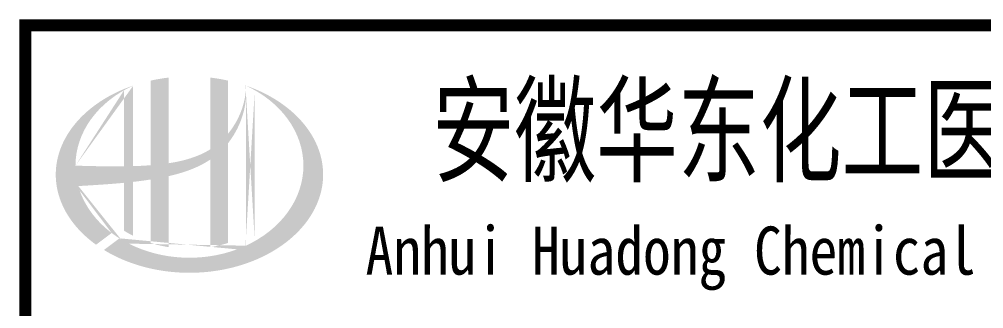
# Model space of a CAD drawing. Extents: x 1234595 to 2088511, y -80443 to 75292.
# Drawn here: x 1593732 to 1599359, y -55251 to -53566 of the extents above; entities that cross this region are included whole.
import ezdxf
from ezdxf.enums import TextEntityAlignment as Align

# ---------------------------------------------------------------- set-up
doc = ezdxf.new("R2010")
doc.units = 0
doc.header["$LTSCALE"] = 1000
doc.header["$MEASUREMENT"] = 0
doc.layers.get('0').update_dxf_attribs({"linetype": 'CONTINUOUS'})
doc.styles.add('ECEC_TQ_S', font='')
doc.styles.get('ECEC_TQ_S').set_extended_font_data('SimSun')

msp = doc.modelspace()

# ---------------------------------------------------------------- hatches: boundary and pattern name
h = msp.add_hatch(color=256)
edge = h.paths.add_edge_path()
edge.add_spline(control_points=[(1594603.1, -54479), (1594609.2, -54477.6), (1594615.3, -54476.2), (1594664.4, -54464.3), (1594707, -54451.3), (1594782, -54420.2), (1594814.9, -54403.2), (1594845.8, -54382.6)], knot_values=[61.629012, 61.629012, 61.629012, 61.629012, 63.330431, 63.330431, 75.353634, 75.353634, 85.398649, 85.398649, 85.398649, 85.398649], degree=3, periodic=0)
edge.add_line((1594845.8, -54382.6), (1594845.8, -54892.8))
edge.add_spline(control_points=[(1594845.8, -54892.8), (1594862.9, -54890.1), (1594879.9, -54886.8), (1594914.7, -54878.7), (1594932.4, -54873.9), (1594949.8, -54868.4)], knot_values=[4.908456, 4.908456, 4.908456, 4.908456, 4.992821, 4.992821, 5.083034, 5.083034, 5.083034, 5.083034], degree=3, periodic=0)
edge.add_line((1594949.8, -54868.4), (1594949.8, -54287))
edge.add_spline(control_points=[(1594949.8, -54287), (1594958.4, -54276), (1594966.6, -54264.7), (1594992.7, -54225), (1595008.4, -54195.1), (1595037.6, -54122.3), (1595048.8, -54078.5), (1595053.5, -54033.2), (1595053.6, -54031.9), (1595053.8, -54030.6)], knot_values=[97.991744, 97.991744, 97.991744, 97.991744, 101.64219, 101.64219, 110.337975, 110.337975, 121.934322, 121.934322, 122.270691, 122.270691, 122.270691, 122.270691], degree=3, periodic=0)
edge.add_line((1595053.8, -54030.6), (1595053.8, -53960.2))
edge.add_spline(control_points=[(1595053.8, -53960.2), (1595053.7, -53967.9), (1595053.3, -53975.5), (1595052.8, -53983.2)], knot_values=[126.194075, 126.194075, 126.194075, 126.194075, 128.396762, 128.396762, 128.396762, 128.396762], degree=3, periodic=0)
edge.add_spline(control_points=[(1595052.8, -53983.2), (1595052.3, -53989.4), (1595051.7, -53995.6), (1595050.9, -54001.8)], knot_values=[124.417049, 124.417049, 124.417049, 124.417049, 126.194075, 126.194075, 126.194075, 126.194075], degree=3, periodic=0)
edge.add_spline(control_points=[(1595050.9, -54001.8), (1595049.8, -54011), (1595048.3, -54020.1), (1595046.5, -54029.2)], knot_values=[121.80529, 121.80529, 121.80529, 121.80529, 124.417049, 124.417049, 124.417049, 124.417049], degree=3, periodic=0)
edge.add_spline(control_points=[(1595046.5, -54029.2), (1595044.1, -54041.3), (1595041.2, -54053.5), (1595037.7, -54065.5)], knot_values=[118.31574, 118.31574, 118.31574, 118.31574, 121.80529, 121.80529, 121.80529, 121.80529], degree=3, periodic=0)
edge.add_spline(control_points=[(1595037.7, -54065.5), (1595034.2, -54077.6), (1595030.1, -54089.6), (1595025.6, -54101.5)], knot_values=[114.795988, 114.795988, 114.795988, 114.795988, 118.31574, 118.31574, 118.31574, 118.31574], degree=3, periodic=0)
edge.add_spline(control_points=[(1595025.6, -54101.5), (1595021.1, -54113.2), (1595016.1, -54124.7), (1595010.7, -54136)], knot_values=[111.329641, 111.329641, 111.329641, 111.329641, 114.795988, 114.795988, 114.795988, 114.795988], degree=3, periodic=0)
edge.add_spline(control_points=[(1595010.7, -54136), (1595005.2, -54147.6), (1594999.2, -54158.9), (1594992.7, -54170)], knot_values=[107.79529, 107.79529, 107.79529, 107.79529, 111.329641, 111.329641, 111.329641, 111.329641], degree=3, periodic=0)
edge.add_spline(control_points=[(1594992.7, -54170), (1594986.4, -54180.8), (1594979.7, -54191.4), (1594972.5, -54201.7)], knot_values=[104.343579, 104.343579, 104.343579, 104.343579, 107.79529, 107.79529, 107.79529, 107.79529], degree=3, periodic=0)
edge.add_spline(control_points=[(1594972.5, -54201.7), (1594965.3, -54212), (1594957.7, -54222.1), (1594949.8, -54231.8)], knot_values=[100.8507, 100.8507, 100.8507, 100.8507, 104.343579, 104.343579, 104.343579, 104.343579], degree=3, periodic=0)
edge.add_line((1594949.8, -54231.8), (1594949.8, -53922.5))
edge.add_spline(control_points=[(1594949.8, -53922.5), (1594915.7, -53915), (1594880.9, -53909.1), (1594845.8, -53905)], knot_values=[4.423999, 4.423999, 4.423999, 4.423999, 4.558741, 4.558741, 4.558741, 4.558741], degree=3, periodic=0)
edge.add_line((1594845.8, -53905), (1594845.8, -54323.1))
edge.add_spline(control_points=[(1594845.8, -54323.1), (1594773.8, -54367.7), (1594689.6, -54390.9), (1594603.1, -54403.9)], knot_values=[63.246215, 63.246215, 63.246215, 63.246215, 87.689124, 87.689124, 87.689124, 87.689124], degree=3, periodic=0)
edge.add_line((1594603.1, -54403.9), (1594603.1, -53905))
edge.add_spline(control_points=[(1594603.1, -53905), (1594567.9, -53909.1), (1594533.2, -53914.9), (1594499.1, -53922.5)], knot_values=[4.866038, 4.866038, 4.866038, 4.866038, 5.000777, 5.000777, 5.000777, 5.000777], degree=3, periodic=0)
edge.add_line((1594499.1, -53922.5), (1594499.1, -54415.4))
edge.add_spline(control_points=[(1594499.1, -54415.4), (1594497.4, -54415.5), (1594462.5, -54418.1), (1594427.9, -54419.9), (1594395.1, -54420.9)], knot_values=[43.657356, 43.657356, 43.657356, 43.657356, 44.134253, 53.497092, 53.497092, 53.497092, 53.497092], degree=3, periodic=0)
edge.add_line((1594395.1, -54420.9), (1594395.1, -53951.8))
edge.add_spline(control_points=[(1594395.1, -53951.8), (1594378.1, -53957.6), (1594361.3, -53963.9), (1594344.9, -53970.7)], knot_values=[5.14157, 5.14157, 5.14157, 5.14157, 5.212921, 5.212921, 5.212921, 5.212921], degree=3, periodic=0)
edge.add_spline(control_points=[(1594344.9, -53970.7), (1594338, -53973.5), (1594331.1, -53976.4), (1594298.9, -53990.6), (1594274.4, -54002.8), (1594250.9, -54016)], knot_values=[5.212921, 5.212921, 5.212921, 5.212921, 5.24296, 5.24296, 5.355623, 5.355623, 5.355623, 5.355623], degree=3, periodic=0)
edge.add_spline(control_points=[(1594250.9, -54016), (1594236, -54024.4), (1594221.6, -54033.1), (1594207.6, -54042.2)], knot_values=[5.355623, 5.355623, 5.355623, 5.355623, 5.426974, 5.426974, 5.426974, 5.426974], degree=3, periodic=0)
edge.add_spline(control_points=[(1594207.6, -54042.2), (1594200.2, -54047.1), (1594192.9, -54052), (1594179.4, -54061.4), (1594173.2, -54066), (1594167, -54070.6)], knot_values=[5.426974, 5.426974, 5.426974, 5.426974, 5.464765, 5.464765, 5.498325, 5.498325, 5.498325, 5.498325], degree=3, periodic=0)
edge.add_spline(control_points=[(1594167, -54070.6), (1594141, -54090.2), (1594116.9, -54111), (1594095, -54133)], knot_values=[5.498325, 5.498325, 5.498325, 5.498325, 5.641027, 5.641027, 5.641027, 5.641027], degree=3, periodic=0)
edge.add_spline(control_points=[(1594095, -54133), (1594088, -54140), (1594081.2, -54147.1), (1594060.8, -54169.7), (1594047.9, -54185.5), (1594036.1, -54201.7)], knot_values=[5.641027, 5.641027, 5.641027, 5.641027, 5.686569, 5.686569, 5.783729, 5.783729, 5.783729, 5.783729], degree=3, periodic=0)
edge.add_spline(control_points=[(1594036.1, -54201.7), (1594021, -54222.5), (1594007.7, -54243.9), (1593994.6, -54268.9), (1593993, -54272), (1593991.4, -54275.2)], knot_values=[5.783729, 5.783729, 5.783729, 5.783729, 5.908374, 5.908374, 5.92643, 5.92643, 5.92643, 5.92643], degree=3, periodic=0)
edge.add_spline(control_points=[(1593991.4, -54275.2), (1593978.9, -54300.3), (1593968.9, -54326), (1593961.4, -54351.9)], knot_values=[5.92643, 5.92643, 5.92643, 5.92643, 6.069132, 6.069132, 6.069132, 6.069132], degree=3, periodic=0)
edge.add_spline(control_points=[(1593961.4, -54351.9), (1593958.2, -54363), (1593955.4, -54374.2), (1593950, -54400.3), (1593947.8, -54415.4), (1593946.3, -54430.4)], knot_values=[6.069132, 6.069132, 6.069132, 6.069132, 6.130179, 6.130179, 6.211834, 6.211834, 6.211834, 6.211834], degree=3, periodic=0)
edge.add_spline(control_points=[(1593946.3, -54430.4), (1593945.1, -54443.6), (1593944.4, -54456.8), (1593944.4, -54470)], knot_values=[6.211834, 6.211834, 6.211834, 6.211834, 6.283185, 6.283185, 6.283185, 6.283185], degree=3, periodic=0)
edge.add_spline(control_points=[(1593944.4, -54470), (1593944.4, -54479.3), (1593944.8, -54488.7), (1593945.4, -54498)], knot_values=[6.283185, 6.283185, 6.283185, 6.283185, 6.333655, 6.333655, 6.333655, 6.333655], degree=3, periodic=0)
edge.add_spline(control_points=[(1593945.4, -54498), (1593946.6, -54516.6), (1593949.1, -54535.2), (1593952.9, -54553.7)], knot_values=[6.333655, 6.333655, 6.333655, 6.333655, 6.434594, 6.434594, 6.434594, 6.434594], degree=3, periodic=0)
edge.add_spline(control_points=[(1593952.9, -54553.7), (1593953.2, -54555), (1593953.4, -54556.2), (1593957.3, -54574.7), (1593962.1, -54591.9), (1593968, -54608.9)], knot_values=[6.434594, 6.434594, 6.434594, 6.434594, 6.441278, 6.441278, 6.535532, 6.535532, 6.535532, 6.535532], degree=3, periodic=0)
edge.add_spline(control_points=[(1593968, -54608.9), (1593974.2, -54627.1), (1593981.7, -54645.2), (1593990.5, -54662.9)], knot_values=[6.535532, 6.535532, 6.535532, 6.535532, 6.636471, 6.636471, 6.636471, 6.636471], degree=3, periodic=0)
edge.add_spline(control_points=[(1593990.5, -54662.9), (1593992.7, -54667.4), (1593995, -54671.9), (1594004.3, -54689.5), (1594012, -54702.6), (1594020.4, -54715.4)], knot_values=[6.636471, 6.636471, 6.636471, 6.636471, 6.661894, 6.661894, 6.73741, 6.73741, 6.73741, 6.73741], degree=3, periodic=0)
edge.add_spline(control_points=[(1594020.4, -54715.4), (1594031.6, -54732.6), (1594043.9, -54749.4), (1594057.5, -54765.8)], knot_values=[6.73741, 6.73741, 6.73741, 6.73741, 6.838349, 6.838349, 6.838349, 6.838349], degree=3, periodic=0)
edge.add_spline(control_points=[(1594057.5, -54765.8), (1594063.4, -54772.9), (1594069.5, -54780), (1594084.1, -54795.9), (1594092.6, -54804.8), (1594101.5, -54813.4)], knot_values=[6.838349, 6.838349, 6.838349, 6.838349, 6.88251, 6.88251, 6.939288, 6.939288, 6.939288, 6.939288], degree=3, periodic=0)
edge.add_spline(control_points=[(1594101.5, -54813.4), (1594117.3, -54828.8), (1594134.1, -54843.6), (1594152, -54857.8)], knot_values=[6.939288, 6.939288, 6.939288, 6.939288, 7.040227, 7.040227, 7.040227, 7.040227], degree=3, periodic=0)
edge.add_spline(control_points=[(1594152, -54857.8), (1594161, -54864.9), (1594170.2, -54871.9), (1594179.6, -54878.6)], knot_values=[7.040227, 7.040227, 7.040227, 7.040227, 7.090696, 7.090696, 7.090696, 7.090696], degree=3, periodic=0)
edge.add_line((1594179.6, -54878.6), (1594270.8, -54810.3))
edge.add_ellipse((1594724.4, -54418), major_axis=(665, 0), ratio=0.806676, start_angle=192.819, end_angle=226.9853, ccw=False)
edge.add_spline(control_points=[(1594076, -54537), (1594100, -54535.5), (1594124.1, -54534.1), (1594212.8, -54528.6), (1594277.6, -54524.2), (1594343.1, -54517.9)], knot_values=[11.398263, 11.398263, 11.398263, 11.398263, 18.40729, 18.40729, 37.18094, 37.18094, 37.18094, 37.18094], degree=3, periodic=0)
edge.add_line((1594343.1, -54517.9), (1594343.1, -54797))
edge.add_spline(control_points=[(1594343.1, -54797), (1594346.7, -54799.2), (1594350.3, -54801.4), (1594367.2, -54811.6), (1594381, -54819.2), (1594395.1, -54826.3)], knot_values=[4.049945, 4.049945, 4.049945, 4.049945, 4.072021, 4.072021, 4.153257, 4.153257, 4.153257, 4.153257], degree=3, periodic=0)
edge.add_line((1594395.1, -54826.3), (1594395.1, -54512.5))
edge.add_spline(control_points=[(1594395.1, -54512.5), (1594427.3, -54508.8), (1594459.7, -54504.6), (1594494.5, -54499.2), (1594496.8, -54498.8), (1594499.1, -54498.5)], knot_values=[42.135009, 42.135009, 42.135009, 42.135009, 51.307228, 51.307228, 51.948574, 51.948574, 51.948574, 51.948574], degree=3, periodic=0)
edge.add_line((1594499.1, -54498.5), (1594499.1, -54868.4))
edge.add_spline(control_points=[(1594499.1, -54868.4), (1594532.7, -54879), (1594567.6, -54887.1), (1594603.1, -54892.8)], knot_values=[4.34174, 4.34174, 4.34174, 4.34174, 4.516316, 4.516316, 4.516316, 4.516316], degree=3, periodic=0)
edge.add_line((1594603.1, -54892.8), (1594603.1, -54479))
edge = h.paths.add_edge_path(flags=16)
edge.add_ellipse((1594724.4, -54418), major_axis=(665, 0), ratio=0.806676, start_angle=124.9875, end_angle=179.999, ccw=False)
edge.add_line((1594343.1, -53978.5), (1594343.1, -54422.1))
edge.add_spline(control_points=[(1594343.1, -54422.1), (1594247.8, -54423.4), (1594153.8, -54420.4), (1594059.4, -54418)], knot_values=[11.27373, 11.27373, 11.27373, 11.27373, 38.687513, 38.687513, 38.687513, 38.687513], degree=3, periodic=0)
edge = h.paths.add_edge_path()
edge.add_spline(control_points=[(1594225.6, -54909.1), (1594256.7, -54928.1), (1594289.8, -54945.4), (1594374.4, -54982.6), (1594427.7, -55000.5), (1594538.4, -55027), (1594595.9, -55035.8), (1594712, -55043.5), (1594770.7, -55042.6), (1594886.3, -55031.1), (1594943.1, -55020.6), (1595052.2, -54990.5), (1595104.3, -54971), (1595201.2, -54924.1), (1595246, -54896.8), (1595325.9, -54835.8), (1595361.1, -54802.2), (1595420.4, -54730.8), (1595444.6, -54692.9), (1595480.9, -54614.8), (1595493.2, -54574.5), (1595505.8, -54493.4), (1595506.1, -54452.4), (1595494.6, -54370.9), (1595482.8, -54330.4), (1595447.2, -54251.7), (1595423.4, -54213.5), (1595364.6, -54141.3), (1595329.5, -54107.3), (1595249.7, -54045.7), (1595205, -54018), (1595123.8, -53978.2), (1595089.4, -53964), (1595053.8, -53951.8)], knot_values=[0.886421, 0.886421, 0.886421, 0.886421, 1.040557, 1.040557, 1.261172, 1.261172, 1.481788, 1.481788, 1.702404, 1.702404, 1.92302, 1.92302, 2.143636, 2.143636, 2.364252, 2.364252, 2.584868, 2.584868, 2.805484, 2.805484, 3.026099, 3.026099, 3.246715, 3.246715, 3.46852, 3.46852, 3.690325, 3.690325, 3.91213, 3.91213, 4.133935, 4.133935, 4.283209, 4.283209, 4.283209, 4.283209], degree=3, periodic=0)
edge.add_line((1595053.8, -53951.8), (1595053.8, -53951.8))
edge.add_spline(control_points=[(1595053.8, -53951.9), (1595053.8, -53954.7), (1595053.8, -53957.4), (1595053.8, -53960.2)], knot_values=[128.396762, 128.396762, 128.396762, 128.396762, 129.192193, 129.192193, 129.192193, 129.192193], degree=3, periodic=0)
edge.add_line((1595053.8, -53960.2), (1595053.8, -54884.1))
edge.add_ellipse((1594724.4, -54418), major_axis=(665, 0), ratio=0.806676, start_angle=232.1054, end_angle=299.6833, ccw=False)
edge.add_line((1594316, -54841.3), (1594225.6, -54909.1))
edge = h.paths.add_edge_path(flags=16)
edge.add_ellipse((1594724.4, -54418), major_axis=(665, 0), ratio=0.806676, start_angle=304.9875, end_angle=415.0121, ccw=False)
edge.add_line((1595105.8, -54857.5), (1595105.8, -53978.5))
h = msp.add_hatch(color=256)
edge = h.paths.add_edge_path()
edge.add_spline(control_points=[(1594603.1, -54479), (1594609.2, -54477.6), (1594615.3, -54476.2), (1594664.4, -54464.3), (1594707, -54451.3), (1594782, -54420.2), (1594814.9, -54403.2), (1594845.8, -54382.6)], knot_values=[61.629012, 61.629012, 61.629012, 61.629012, 63.330431, 63.330431, 75.353634, 75.353634, 85.398649, 85.398649, 85.398649, 85.398649], degree=3, periodic=0)
edge.add_line((1594845.8, -54382.6), (1594845.8, -54892.8))
edge.add_spline(control_points=[(1594845.8, -54892.8), (1594862.9, -54890.1), (1594879.9, -54886.8), (1594914.7, -54878.7), (1594932.4, -54873.9), (1594949.8, -54868.4)], knot_values=[4.908456, 4.908456, 4.908456, 4.908456, 4.992821, 4.992821, 5.083034, 5.083034, 5.083034, 5.083034], degree=3, periodic=0)
edge.add_line((1594949.8, -54868.4), (1594949.8, -54287))
edge.add_spline(control_points=[(1594949.8, -54287), (1594958.4, -54276), (1594966.6, -54264.7), (1594992.7, -54225), (1595008.4, -54195.1), (1595037.6, -54122.3), (1595048.8, -54078.5), (1595053.5, -54033.2), (1595053.6, -54031.9), (1595053.8, -54030.6)], knot_values=[97.991744, 97.991744, 97.991744, 97.991744, 101.64219, 101.64219, 110.337975, 110.337975, 121.934322, 121.934322, 122.270691, 122.270691, 122.270691, 122.270691], degree=3, periodic=0)
edge.add_line((1595053.8, -54030.6), (1595053.8, -53960.2))
edge.add_spline(control_points=[(1595053.8, -53960.2), (1595053.7, -53967.9), (1595053.3, -53975.5), (1595052.8, -53983.2)], knot_values=[126.194075, 126.194075, 126.194075, 126.194075, 128.396762, 128.396762, 128.396762, 128.396762], degree=3, periodic=0)
edge.add_spline(control_points=[(1595052.8, -53983.2), (1595052.3, -53989.4), (1595051.7, -53995.6), (1595050.9, -54001.8)], knot_values=[124.417049, 124.417049, 124.417049, 124.417049, 126.194075, 126.194075, 126.194075, 126.194075], degree=3, periodic=0)
edge.add_spline(control_points=[(1595050.9, -54001.8), (1595049.8, -54011), (1595048.3, -54020.1), (1595046.5, -54029.2)], knot_values=[121.80529, 121.80529, 121.80529, 121.80529, 124.417049, 124.417049, 124.417049, 124.417049], degree=3, periodic=0)
edge.add_spline(control_points=[(1595046.5, -54029.2), (1595044.1, -54041.3), (1595041.2, -54053.5), (1595037.7, -54065.5)], knot_values=[118.31574, 118.31574, 118.31574, 118.31574, 121.80529, 121.80529, 121.80529, 121.80529], degree=3, periodic=0)
edge.add_spline(control_points=[(1595037.7, -54065.5), (1595034.2, -54077.6), (1595030.1, -54089.6), (1595025.6, -54101.5)], knot_values=[114.795988, 114.795988, 114.795988, 114.795988, 118.31574, 118.31574, 118.31574, 118.31574], degree=3, periodic=0)
edge.add_spline(control_points=[(1595025.6, -54101.5), (1595021.1, -54113.2), (1595016.1, -54124.7), (1595010.7, -54136)], knot_values=[111.329641, 111.329641, 111.329641, 111.329641, 114.795988, 114.795988, 114.795988, 114.795988], degree=3, periodic=0)
edge.add_spline(control_points=[(1595010.7, -54136), (1595005.2, -54147.6), (1594999.2, -54158.9), (1594992.7, -54170)], knot_values=[107.79529, 107.79529, 107.79529, 107.79529, 111.329641, 111.329641, 111.329641, 111.329641], degree=3, periodic=0)
edge.add_spline(control_points=[(1594992.7, -54170), (1594986.4, -54180.8), (1594979.7, -54191.4), (1594972.5, -54201.7)], knot_values=[104.343579, 104.343579, 104.343579, 104.343579, 107.79529, 107.79529, 107.79529, 107.79529], degree=3, periodic=0)
edge.add_spline(control_points=[(1594972.5, -54201.7), (1594965.3, -54212), (1594957.7, -54222.1), (1594949.8, -54231.8)], knot_values=[100.8507, 100.8507, 100.8507, 100.8507, 104.343579, 104.343579, 104.343579, 104.343579], degree=3, periodic=0)
edge.add_line((1594949.8, -54231.8), (1594949.8, -53922.5))
edge.add_spline(control_points=[(1594949.8, -53922.5), (1594915.7, -53915), (1594880.9, -53909.1), (1594845.8, -53905)], knot_values=[4.423999, 4.423999, 4.423999, 4.423999, 4.558741, 4.558741, 4.558741, 4.558741], degree=3, periodic=0)
edge.add_line((1594845.8, -53905), (1594845.8, -54323.1))
edge.add_spline(control_points=[(1594845.8, -54323.1), (1594773.8, -54367.7), (1594689.6, -54390.9), (1594603.1, -54403.9)], knot_values=[63.246215, 63.246215, 63.246215, 63.246215, 87.689124, 87.689124, 87.689124, 87.689124], degree=3, periodic=0)
edge.add_line((1594603.1, -54403.9), (1594603.1, -53905))
edge.add_spline(control_points=[(1594603.1, -53905), (1594567.9, -53909.1), (1594533.2, -53914.9), (1594499.1, -53922.5)], knot_values=[4.866038, 4.866038, 4.866038, 4.866038, 5.000777, 5.000777, 5.000777, 5.000777], degree=3, periodic=0)
edge.add_line((1594499.1, -53922.5), (1594499.1, -54415.4))
edge.add_spline(control_points=[(1594499.1, -54415.4), (1594497.4, -54415.5), (1594462.5, -54418.1), (1594427.9, -54419.9), (1594395.1, -54420.9)], knot_values=[43.657356, 43.657356, 43.657356, 43.657356, 44.134253, 53.497092, 53.497092, 53.497092, 53.497092], degree=3, periodic=0)
edge.add_line((1594395.1, -54420.9), (1594395.1, -53951.8))
edge.add_spline(control_points=[(1594395.1, -53951.8), (1594378.1, -53957.6), (1594361.3, -53963.9), (1594344.9, -53970.7)], knot_values=[5.14157, 5.14157, 5.14157, 5.14157, 5.212921, 5.212921, 5.212921, 5.212921], degree=3, periodic=0)
edge.add_spline(control_points=[(1594344.9, -53970.7), (1594338, -53973.5), (1594331.1, -53976.4), (1594298.9, -53990.6), (1594274.4, -54002.8), (1594250.9, -54016)], knot_values=[5.212921, 5.212921, 5.212921, 5.212921, 5.24296, 5.24296, 5.355623, 5.355623, 5.355623, 5.355623], degree=3, periodic=0)
edge.add_spline(control_points=[(1594250.9, -54016), (1594236, -54024.4), (1594221.6, -54033.1), (1594207.6, -54042.2)], knot_values=[5.355623, 5.355623, 5.355623, 5.355623, 5.426974, 5.426974, 5.426974, 5.426974], degree=3, periodic=0)
edge.add_spline(control_points=[(1594207.6, -54042.2), (1594200.2, -54047.1), (1594192.9, -54052), (1594179.4, -54061.4), (1594173.2, -54066), (1594167, -54070.6)], knot_values=[5.426974, 5.426974, 5.426974, 5.426974, 5.464765, 5.464765, 5.498325, 5.498325, 5.498325, 5.498325], degree=3, periodic=0)
edge.add_spline(control_points=[(1594167, -54070.6), (1594141, -54090.2), (1594116.9, -54111), (1594095, -54133)], knot_values=[5.498325, 5.498325, 5.498325, 5.498325, 5.641027, 5.641027, 5.641027, 5.641027], degree=3, periodic=0)
edge.add_spline(control_points=[(1594095, -54133), (1594088, -54140), (1594081.2, -54147.1), (1594060.8, -54169.7), (1594047.9, -54185.5), (1594036.1, -54201.7)], knot_values=[5.641027, 5.641027, 5.641027, 5.641027, 5.686569, 5.686569, 5.783729, 5.783729, 5.783729, 5.783729], degree=3, periodic=0)
edge.add_spline(control_points=[(1594036.1, -54201.7), (1594021, -54222.5), (1594007.7, -54243.9), (1593994.6, -54268.9), (1593993, -54272), (1593991.4, -54275.2)], knot_values=[5.783729, 5.783729, 5.783729, 5.783729, 5.908374, 5.908374, 5.92643, 5.92643, 5.92643, 5.92643], degree=3, periodic=0)
edge.add_spline(control_points=[(1593991.4, -54275.2), (1593978.9, -54300.3), (1593968.9, -54326), (1593961.4, -54351.9)], knot_values=[5.92643, 5.92643, 5.92643, 5.92643, 6.069132, 6.069132, 6.069132, 6.069132], degree=3, periodic=0)
edge.add_spline(control_points=[(1593961.4, -54351.9), (1593958.2, -54363), (1593955.4, -54374.2), (1593950, -54400.3), (1593947.8, -54415.4), (1593946.3, -54430.4)], knot_values=[6.069132, 6.069132, 6.069132, 6.069132, 6.130179, 6.130179, 6.211834, 6.211834, 6.211834, 6.211834], degree=3, periodic=0)
edge.add_spline(control_points=[(1593946.3, -54430.4), (1593945.1, -54443.6), (1593944.4, -54456.8), (1593944.4, -54470)], knot_values=[6.211834, 6.211834, 6.211834, 6.211834, 6.283185, 6.283185, 6.283185, 6.283185], degree=3, periodic=0)
edge.add_spline(control_points=[(1593944.4, -54470), (1593944.4, -54479.3), (1593944.8, -54488.7), (1593945.4, -54498)], knot_values=[6.283185, 6.283185, 6.283185, 6.283185, 6.333655, 6.333655, 6.333655, 6.333655], degree=3, periodic=0)
edge.add_spline(control_points=[(1593945.4, -54498), (1593946.6, -54516.6), (1593949.1, -54535.2), (1593952.9, -54553.7)], knot_values=[6.333655, 6.333655, 6.333655, 6.333655, 6.434594, 6.434594, 6.434594, 6.434594], degree=3, periodic=0)
edge.add_spline(control_points=[(1593952.9, -54553.7), (1593953.2, -54555), (1593953.4, -54556.2), (1593957.3, -54574.7), (1593962.1, -54591.9), (1593968, -54608.9)], knot_values=[6.434594, 6.434594, 6.434594, 6.434594, 6.441278, 6.441278, 6.535532, 6.535532, 6.535532, 6.535532], degree=3, periodic=0)
edge.add_spline(control_points=[(1593968, -54608.9), (1593974.2, -54627.1), (1593981.7, -54645.2), (1593990.5, -54662.9)], knot_values=[6.535532, 6.535532, 6.535532, 6.535532, 6.636471, 6.636471, 6.636471, 6.636471], degree=3, periodic=0)
edge.add_spline(control_points=[(1593990.5, -54662.9), (1593992.7, -54667.4), (1593995, -54671.9), (1594004.3, -54689.5), (1594012, -54702.6), (1594020.4, -54715.4)], knot_values=[6.636471, 6.636471, 6.636471, 6.636471, 6.661894, 6.661894, 6.73741, 6.73741, 6.73741, 6.73741], degree=3, periodic=0)
edge.add_spline(control_points=[(1594020.4, -54715.4), (1594031.6, -54732.6), (1594043.9, -54749.4), (1594057.5, -54765.8)], knot_values=[6.73741, 6.73741, 6.73741, 6.73741, 6.838349, 6.838349, 6.838349, 6.838349], degree=3, periodic=0)
edge.add_spline(control_points=[(1594057.5, -54765.8), (1594063.4, -54772.9), (1594069.5, -54780), (1594084.1, -54795.9), (1594092.6, -54804.8), (1594101.5, -54813.4)], knot_values=[6.838349, 6.838349, 6.838349, 6.838349, 6.88251, 6.88251, 6.939288, 6.939288, 6.939288, 6.939288], degree=3, periodic=0)
edge.add_spline(control_points=[(1594101.5, -54813.4), (1594117.3, -54828.8), (1594134.1, -54843.6), (1594152, -54857.8)], knot_values=[6.939288, 6.939288, 6.939288, 6.939288, 7.040227, 7.040227, 7.040227, 7.040227], degree=3, periodic=0)
edge.add_spline(control_points=[(1594152, -54857.8), (1594161, -54864.9), (1594170.2, -54871.9), (1594179.6, -54878.6)], knot_values=[7.040227, 7.040227, 7.040227, 7.040227, 7.090696, 7.090696, 7.090696, 7.090696], degree=3, periodic=0)
edge.add_line((1594179.6, -54878.6), (1594270.8, -54810.3))
edge.add_ellipse((1594724.4, -54418), major_axis=(665, 0), ratio=0.806676, start_angle=192.819, end_angle=226.9853, ccw=False)
edge.add_spline(control_points=[(1594076, -54537), (1594100, -54535.5), (1594124.1, -54534.1), (1594212.8, -54528.6), (1594277.6, -54524.2), (1594343.1, -54517.9)], knot_values=[11.398263, 11.398263, 11.398263, 11.398263, 18.40729, 18.40729, 37.18094, 37.18094, 37.18094, 37.18094], degree=3, periodic=0)
edge.add_line((1594343.1, -54517.9), (1594343.1, -54797))
edge.add_spline(control_points=[(1594343.1, -54797), (1594346.7, -54799.2), (1594350.3, -54801.4), (1594367.2, -54811.6), (1594381, -54819.2), (1594395.1, -54826.3)], knot_values=[4.049945, 4.049945, 4.049945, 4.049945, 4.072021, 4.072021, 4.153257, 4.153257, 4.153257, 4.153257], degree=3, periodic=0)
edge.add_line((1594395.1, -54826.3), (1594395.1, -54512.5))
edge.add_spline(control_points=[(1594395.1, -54512.5), (1594427.3, -54508.8), (1594459.7, -54504.6), (1594494.5, -54499.2), (1594496.8, -54498.8), (1594499.1, -54498.5)], knot_values=[42.135009, 42.135009, 42.135009, 42.135009, 51.307228, 51.307228, 51.948574, 51.948574, 51.948574, 51.948574], degree=3, periodic=0)
edge.add_line((1594499.1, -54498.5), (1594499.1, -54868.4))
edge.add_spline(control_points=[(1594499.1, -54868.4), (1594532.7, -54879), (1594567.6, -54887.1), (1594603.1, -54892.8)], knot_values=[4.34174, 4.34174, 4.34174, 4.34174, 4.516316, 4.516316, 4.516316, 4.516316], degree=3, periodic=0)
edge.add_line((1594603.1, -54892.8), (1594603.1, -54479))
edge = h.paths.add_edge_path(flags=16)
edge.add_ellipse((1594724.4, -54418), major_axis=(665, 0), ratio=0.806676, start_angle=124.9875, end_angle=179.999, ccw=False)
edge.add_line((1594343.1, -53978.5), (1594343.1, -54422.1))
edge.add_spline(control_points=[(1594343.1, -54422.1), (1594247.8, -54423.4), (1594153.8, -54420.4), (1594059.4, -54418)], knot_values=[11.27373, 11.27373, 11.27373, 11.27373, 38.687513, 38.687513, 38.687513, 38.687513], degree=3, periodic=0)
edge = h.paths.add_edge_path()
edge.add_spline(control_points=[(1594225.6, -54909.1), (1594256.7, -54928.1), (1594289.8, -54945.4), (1594374.4, -54982.6), (1594427.7, -55000.5), (1594538.4, -55027), (1594595.9, -55035.8), (1594712, -55043.5), (1594770.7, -55042.6), (1594886.3, -55031.1), (1594943.1, -55020.6), (1595052.2, -54990.5), (1595104.3, -54971), (1595201.2, -54924.1), (1595246, -54896.8), (1595325.9, -54835.8), (1595361.1, -54802.2), (1595420.4, -54730.8), (1595444.6, -54692.9), (1595480.9, -54614.8), (1595493.2, -54574.5), (1595505.8, -54493.4), (1595506.1, -54452.4), (1595494.6, -54370.9), (1595482.8, -54330.4), (1595447.2, -54251.7), (1595423.4, -54213.5), (1595364.6, -54141.3), (1595329.5, -54107.3), (1595249.7, -54045.7), (1595205, -54018), (1595123.8, -53978.2), (1595089.4, -53964), (1595053.8, -53951.8)], knot_values=[0.886421, 0.886421, 0.886421, 0.886421, 1.040557, 1.040557, 1.261172, 1.261172, 1.481788, 1.481788, 1.702404, 1.702404, 1.92302, 1.92302, 2.143636, 2.143636, 2.364252, 2.364252, 2.584868, 2.584868, 2.805484, 2.805484, 3.026099, 3.026099, 3.246715, 3.246715, 3.46852, 3.46852, 3.690325, 3.690325, 3.91213, 3.91213, 4.133935, 4.133935, 4.283209, 4.283209, 4.283209, 4.283209], degree=3, periodic=0)
edge.add_line((1595053.8, -53951.8), (1595053.8, -53951.8))
edge.add_spline(control_points=[(1595053.8, -53951.9), (1595053.8, -53954.7), (1595053.8, -53957.4), (1595053.8, -53960.2)], knot_values=[128.396762, 128.396762, 128.396762, 128.396762, 129.192193, 129.192193, 129.192193, 129.192193], degree=3, periodic=0)
edge.add_line((1595053.8, -53960.2), (1595053.8, -54884.1))
edge.add_ellipse((1594724.4, -54418), major_axis=(665, 0), ratio=0.806676, start_angle=232.1054, end_angle=299.6833, ccw=False)
edge.add_line((1594316, -54841.3), (1594225.6, -54909.1))
edge = h.paths.add_edge_path(flags=16)
edge.add_ellipse((1594724.4, -54418), major_axis=(665, 0), ratio=0.806676, start_angle=304.9875, end_angle=415.0121, ccw=False)
edge.add_line((1595105.8, -54857.5), (1595105.8, -53978.5))

# ---------------------------------------------------------------- linework, layer by layer
at = {"const_width": 70}
msp.add_lwpolyline([(1593766.6, -53600.6), (1593766.6, -59600.6)], dxfattribs=at)
msp.add_lwpolyline([(1611766.6, -53600.6, 70, 70, 0), (1593766.6, -53600.6, 70, 70, 0), (1593766.6, -59600.6, 0, 0, 0)], format="xyseb")

# ---------------------------------------------------------------- texts
at = {"style": 'ECEC_TQ_S'}
for s, height, width, p in [('安徽华东化工医药工程有限责任公司', 500, 0.7, (1599961.5, -54200.6)), ('安徽华东化工医药工程有限责任公司', 500, 0.7, (1599961.5, -54200.6)), ('Anhui Huadong Chemical & Medical Engineering Co.,Ltd', 280, 0.85, (1599961.5, -54950.6)), ('Anhui Huadong Chemical & Medical Engineering Co.,Ltd', 280, 0.85, (1599961.5, -54950.6))]:
    msp.add_text(s, height=height, dxfattribs=dict(at, width=width)).set_placement(p, align=Align.MIDDLE)

doc.saveas('drawing.dxf')
